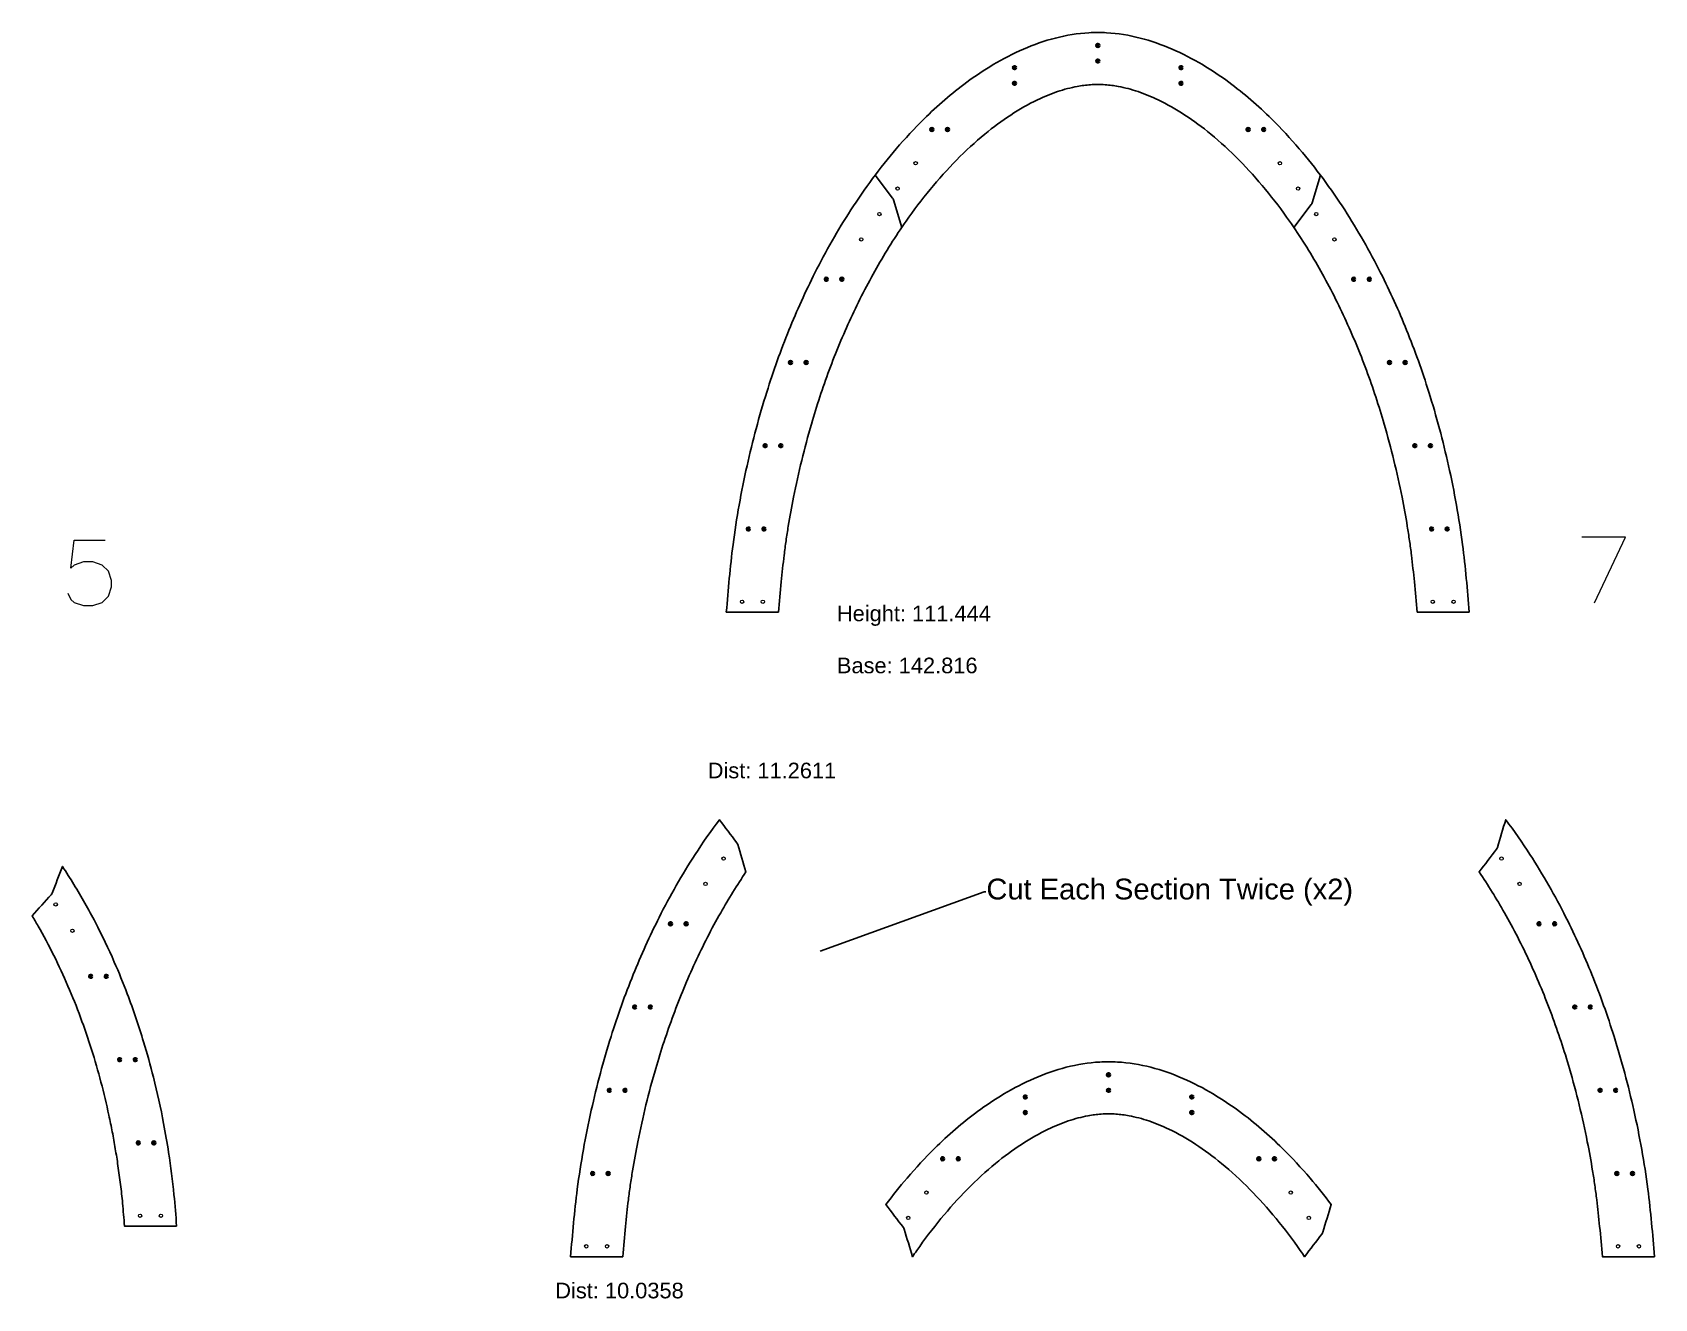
# Model space of a CAD drawing. Header units: inches. Extents: x 4 to 687, y -2 to 242.
# Drawn here: x 375 to 686.8, y -1.6 to 241.8 of the extents above; entities that cross this region are included whole.
import ezdxf
from ezdxf import colors
from ezdxf.entities.mleader import LeaderData, LeaderLine
from ezdxf.math import Vec2, Vec3

# ---------------------------------------------------------------- set-up
doc = ezdxf.new("R2010")
doc.units = ezdxf.units.IN
doc.header["$MEASUREMENT"] = 0
doc.header["$PDMODE"] = 32
doc.header["$PDSIZE"] = 0.5
for name, color, linetype, lineweight in [('Annotation', 7, 'Continuous', 9), ('Drilling', 3, 'Continuous', 13), ('Engrave', 4, 'Continuous', 50)]:
    doc.layers.add(name, color=color, linetype=linetype, lineweight=lineweight)
doc.styles.get("Standard").update_dxf_attribs({"font": 'Arial.ttf'})

# ---------------------------------------------------------------- blocks, each defined once
blk = doc.blocks.new('*U141')
at = {"layer": 'Engrave'}
blk.add_point((0, 0), dxfattribs=at)
blk = doc.blocks.new('*U142')
at = {"layer": 'Engrave', "color": 0, "linetype": 'ByBlock', "lineweight": -2, "transparency": 16777216}
for p in [(0, 0), (3, 0)]:
    blk.add_blockref('*U141', p, dxfattribs=at)
blk = doc.blocks.new('*U143')
at = {"layer": 'Engrave'}
blk.add_point((0, 0), dxfattribs=at)
blk = doc.blocks.new('*U144')
at = {"layer": 'Engrave', "color": 0, "linetype": 'ByBlock', "lineweight": -2, "transparency": 16777216}
for p in [(0, 0), (3, 0)]:
    blk.add_blockref('*U143', p, dxfattribs=at)
blk = doc.blocks.new('*U145')
at = {"layer": 'Engrave'}
blk.add_point((0, 0), dxfattribs=at)
blk = doc.blocks.new('*U146')
at = {"layer": 'Engrave', "color": 0, "linetype": 'ByBlock', "lineweight": -2, "transparency": 16777216}
for p in [(0, 0), (3, 0)]:
    blk.add_blockref('*U145', p, dxfattribs=at)
blk = doc.blocks.new('*U147')
at = {"layer": 'Engrave'}
blk.add_point((0, 0), dxfattribs=at)
blk = doc.blocks.new('*U148')
at = {"layer": 'Engrave', "color": 0, "linetype": 'ByBlock', "lineweight": -2, "transparency": 16777216}
for p in [(0, 0), (3, 0)]:
    blk.add_blockref('*U147', p, dxfattribs=at)
blk = doc.blocks.new('*U149')
at = {"layer": 'Engrave'}
blk.add_point((0, 0), dxfattribs=at)
blk = doc.blocks.new('*U150')
at = {"layer": 'Engrave', "color": 0, "linetype": 'ByBlock', "lineweight": -2, "transparency": 16777216}
for p in [(0, 0), (3, 0)]:
    blk.add_blockref('*U149', p, dxfattribs=at)
blk = doc.blocks.new('*U151')
at = {"layer": 'Engrave'}
blk.add_point((0, 0), dxfattribs=at)
blk = doc.blocks.new('*U152')
at = {"layer": 'Engrave', "color": 0, "linetype": 'ByBlock', "lineweight": -2, "transparency": 16777216}
for p in [(0, 0), (3, 0)]:
    blk.add_blockref('*U151', p, dxfattribs=at)
blk = doc.blocks.new('*U153')
at = {"layer": 'Engrave'}
blk.add_point((0, 0), dxfattribs=at)
blk = doc.blocks.new('*U154')
at = {"layer": 'Engrave', "color": 0, "linetype": 'ByBlock', "lineweight": -2, "transparency": 16777216}
for p in [(0, 0), (3, 0)]:
    blk.add_blockref('*U153', p, dxfattribs=at)
blk = doc.blocks.new('*U199')
at = {"layer": 'Engrave'}
blk.add_point((0, 0), dxfattribs=at)
blk = doc.blocks.new('*U200')
at = {"layer": 'Engrave', "color": 0, "linetype": 'ByBlock', "lineweight": -2, "transparency": 16777216}
for p in [(0, 0), (3, 0)]:
    blk.add_blockref('*U199', p, dxfattribs=at)
blk = doc.blocks.new('*U201')
at = {"layer": 'Engrave'}
blk.add_point((0, 0), dxfattribs=at)
blk = doc.blocks.new('*U202')
at = {"layer": 'Engrave', "color": 0, "linetype": 'ByBlock', "lineweight": -2, "transparency": 16777216}
for p in [(0, 0), (3, 0)]:
    blk.add_blockref('*U201', p, dxfattribs=at)
blk = doc.blocks.new('*U203')
at = {"layer": 'Engrave'}
blk.add_point((0, 0), dxfattribs=at)
blk = doc.blocks.new('*U204')
at = {"layer": 'Engrave', "color": 0, "linetype": 'ByBlock', "lineweight": -2, "transparency": 16777216}
for p in [(0, 0), (3, 0)]:
    blk.add_blockref('*U203', p, dxfattribs=at)
blk = doc.blocks.new('*U205')
at = {"layer": 'Engrave'}
blk.add_point((0, 0), dxfattribs=at)
blk = doc.blocks.new('*U206')
at = {"layer": 'Engrave', "color": 0, "linetype": 'ByBlock', "lineweight": -2, "transparency": 16777216}
for p in [(0, 0), (3, 0)]:
    blk.add_blockref('*U205', p, dxfattribs=at)
blk = doc.blocks.new('*U207')
at = {"layer": 'Engrave'}
blk.add_point((0, 0), dxfattribs=at)
blk = doc.blocks.new('*U208')
at = {"layer": 'Engrave', "color": 0, "linetype": 'ByBlock', "lineweight": -2, "transparency": 16777216}
for p in [(0, 0), (3, 0)]:
    blk.add_blockref('*U207', p, dxfattribs=at)
blk = doc.blocks.new('*U209')
at = {"layer": 'Engrave'}
blk.add_point((0, 0), dxfattribs=at)
blk = doc.blocks.new('*U210')
at = {"layer": 'Engrave', "color": 0, "linetype": 'ByBlock', "lineweight": -2, "transparency": 16777216}
for p in [(0, 0), (3, 0)]:
    blk.add_blockref('*U209', p, dxfattribs=at)
blk = doc.blocks.new('*U211')
at = {"layer": 'Engrave'}
blk.add_point((0, 0), dxfattribs=at)
blk = doc.blocks.new('*U212')
at = {"layer": 'Engrave', "color": 0, "linetype": 'ByBlock', "lineweight": -2, "transparency": 16777216}
for p in [(0, 0), (3, 0)]:
    blk.add_blockref('*U211', p, dxfattribs=at)
blk = doc.blocks.new('*U213')
at = {"layer": 'Engrave'}
blk.add_point((0, 0), dxfattribs=at)
blk = doc.blocks.new('*U214')
at = {"layer": 'Engrave', "color": 0, "linetype": 'ByBlock', "lineweight": -2, "transparency": 16777216}
for p in [(0, 0), (3, 0)]:
    blk.add_blockref('*U213', p, dxfattribs=at)
blk = doc.blocks.new('*U215')
at = {"layer": 'Engrave'}
blk.add_point((0, 0), dxfattribs=at)
blk = doc.blocks.new('*U216')
at = {"layer": 'Engrave', "color": 0, "linetype": 'ByBlock', "lineweight": -2, "transparency": 16777216}
for p in [(0, 0), (3, 0)]:
    blk.add_blockref('*U215', p, dxfattribs=at)
blk = doc.blocks.new('*U217')
at = {"layer": 'Engrave'}
blk.add_point((0, 0), dxfattribs=at)
blk = doc.blocks.new('*U218')
at = {"layer": 'Engrave', "color": 0, "linetype": 'ByBlock', "lineweight": -2, "transparency": 16777216}
for p in [(0, 0), (3, 0)]:
    blk.add_blockref('*U217', p, dxfattribs=at)
blk = doc.blocks.new('*U219')
at = {"layer": 'Engrave'}
blk.add_point((0, 0), dxfattribs=at)
blk = doc.blocks.new('*U220')
at = {"layer": 'Engrave', "color": 0, "linetype": 'ByBlock', "lineweight": -2, "transparency": 16777216}
for p in [(0, 0), (3, 0)]:
    blk.add_blockref('*U219', p, dxfattribs=at)
blk = doc.blocks.new('*U221')
at = {"layer": 'Engrave'}
blk.add_point((0, 0), dxfattribs=at)
blk = doc.blocks.new('*U222')
at = {"layer": 'Engrave', "color": 0, "linetype": 'ByBlock', "lineweight": -2, "transparency": 16777216}
for p in [(0, 0), (3, 0)]:
    blk.add_blockref('*U221', p, dxfattribs=at)
blk = doc.blocks.new('*U223')
at = {"layer": 'Engrave'}
blk.add_point((0, 0), dxfattribs=at)
blk = doc.blocks.new('*U224')
at = {"layer": 'Engrave', "color": 0, "linetype": 'ByBlock', "lineweight": -2, "transparency": 16777216}
for p in [(0, 0), (3, 0)]:
    blk.add_blockref('*U223', p, dxfattribs=at)
blk = doc.blocks.new('*U225')
at = {"layer": 'Engrave'}
blk.add_point((0, 0), dxfattribs=at)
blk = doc.blocks.new('*U226')
at = {"layer": 'Engrave', "color": 0, "linetype": 'ByBlock', "lineweight": -2, "transparency": 16777216}
for p in [(0, 0), (3, 0)]:
    blk.add_blockref('*U225', p, dxfattribs=at)
blk = doc.blocks.new('*U227')
at = {"layer": 'Engrave'}
blk.add_point((0, 0), dxfattribs=at)
blk = doc.blocks.new('*U228')
at = {"layer": 'Engrave', "color": 0, "linetype": 'ByBlock', "lineweight": -2, "transparency": 16777216}
for p in [(0, 0), (3, 0)]:
    blk.add_blockref('*U227', p, dxfattribs=at)
blk = doc.blocks.new('*U229')
at = {"layer": 'Engrave'}
blk.add_point((0, 0), dxfattribs=at)
blk = doc.blocks.new('*U230')
at = {"layer": 'Engrave', "color": 0, "linetype": 'ByBlock', "lineweight": -2, "transparency": 16777216}
for p in [(0, 0), (3, 0)]:
    blk.add_blockref('*U229', p, dxfattribs=at)
blk = doc.blocks.new('*U231')
at = {"layer": 'Engrave'}
blk.add_point((0, 0), dxfattribs=at)
blk = doc.blocks.new('*U232')
at = {"layer": 'Engrave', "color": 0, "linetype": 'ByBlock', "lineweight": -2, "transparency": 16777216}
for p in [(0, 0), (3, 0)]:
    blk.add_blockref('*U231', p, dxfattribs=at)
blk = doc.blocks.new('*U233')
at = {"layer": 'Engrave'}
blk.add_point((0, 0), dxfattribs=at)
blk = doc.blocks.new('*U234')
at = {"layer": 'Engrave', "color": 0, "linetype": 'ByBlock', "lineweight": -2, "transparency": 16777216}
for p in [(0, 0), (3, 0)]:
    blk.add_blockref('*U233', p, dxfattribs=at)
blk = doc.blocks.new('*U235')
at = {"layer": 'Engrave'}
blk.add_point((0, 0), dxfattribs=at)
blk = doc.blocks.new('*U236')
at = {"layer": 'Engrave', "color": 0, "linetype": 'ByBlock', "lineweight": -2, "transparency": 16777216}
for p in [(0, 0), (3, 0)]:
    blk.add_blockref('*U235', p, dxfattribs=at)
blk = doc.blocks.new('*U255')
at = {"layer": 'Engrave'}
blk.add_point((0, 0), dxfattribs=at)
blk = doc.blocks.new('*U256')
at = {"layer": 'Engrave', "color": 0, "linetype": 'ByBlock', "lineweight": -2, "transparency": 16777216}
for p in [(0, 0), (3, 0)]:
    blk.add_blockref('*U255', p, dxfattribs=at)
blk = doc.blocks.new('*U257')
at = {"layer": 'Engrave'}
blk.add_point((0, 0), dxfattribs=at)
blk = doc.blocks.new('*U258')
at = {"layer": 'Engrave', "color": 0, "linetype": 'ByBlock', "lineweight": -2, "transparency": 16777216}
for p in [(0, 0), (3, 0)]:
    blk.add_blockref('*U257', p, dxfattribs=at)
blk = doc.blocks.new('*U259')
at = {"layer": 'Engrave'}
blk.add_point((0, 0), dxfattribs=at)
blk = doc.blocks.new('*U260')
at = {"layer": 'Engrave', "color": 0, "linetype": 'ByBlock', "lineweight": -2, "transparency": 16777216}
for p in [(0, 0), (3, 0)]:
    blk.add_blockref('*U259', p, dxfattribs=at)

msp = doc.modelspace()

# ---------------------------------------------------------------- linework, layer by layer
for p, q in [((536.9553322015337, 214.3551791267313), (540.3077545860384, 209.9433511608262)), ((622.5526398830935, 214.3551791267313), (620.9539005194889, 209.0498050313321)), ((542.0677540187243, 204.3214863597287), (540.4690146551198, 209.6268604551282)), ((617.440218065903, 204.3214863597287), (620.7926404504075, 208.7333143256341))]:
    msp.add_line(p, q)
at = {"transparency": 33554687}
for p, q in [((508.3462339548838, 130.3580914773426), (518.3820509021592, 130.3580914773426)), ((641.125921182468, 130.3580914773426), (651.161738129743, 130.3580914773426))]:
    msp.add_line(p, q, dxfattribs=at)
for points, knots in [([(508.3462339548838, 130.3580914773426), (508.7133972769503, 134.695978841237), (509.5134340009009, 144.1480918026754), (512.0816482485435, 158.3150093390922), (515.7343156695871, 172.0914636980555), (520.1666390096885, 184.474391082054), (525.4767300406103, 196.2294481549317), (532.1847092369009, 208.0267475710972), (539.4043742062646, 217.8239139829381), (546.9403537894565, 225.9824414705125), (553.1962187283308, 231.4207537669353), (559.7069926861546, 235.7875203662285), (565.3945941301814, 238.7392599486089), (571.5738366883444, 240.9170520151043), (576.4444654011205, 241.7146048353035), (579.1877761211782, 241.8005053507144), (579.7539860423132, 241.8018049005094)], [0, 0, 0, 0, 20.60466311901028, 44.8968788249978, 68.05511711798843, 88.01798824288858, 107.1002875392056, 129.0625054562214, 152.1608917733306, 164.532191615239, 181.605840559503, 191.2551777743989, 201.5973542180548, 211.8648468439379, 222.1492008099823, 224.8249604968355, 224.8249604968355, 224.8249604968355, 224.8249604968355]), ([(651.1617381297434, 130.3580914773426), (650.7945748076769, 134.695978841237), (649.9945380837263, 144.1480918026754), (647.4263238360837, 158.3150093390922), (643.7736564150401, 172.0914636980555), (639.3413330749387, 184.474391082054), (634.031242044017, 196.2294481549317), (627.3232628477264, 208.0267475710972), (620.1035978783626, 217.8239139829381), (612.5676182951707, 225.9824414705125), (606.3117533562964, 231.4207537669353), (599.8009793984726, 235.7875203662285), (594.1133779544458, 238.7392599486089), (587.9341353962828, 240.9170520151043), (583.0635066835067, 241.7146048353035), (580.320195963449, 241.8005053507144), (579.7539860423141, 241.8018049005094)], [0, 0, 0, 0, 20.60466311901028, 44.8968788249978, 68.05511711798843, 88.01798824288858, 107.1002875392056, 129.0625054562214, 152.1608917733306, 164.532191615239, 181.605840559503, 191.2551777743989, 201.5973542180548, 211.8648468439379, 222.1492008099823, 224.8249604968355, 224.8249604968355, 224.8249604968355, 224.8249604968355]), ([(518.3820509021592, 130.3580914773426), (518.5494099370427, 132.330661278559), (518.7168126292287, 134.2727569885475), (519.0690618865614, 137.9195213649012), (519.250914682547, 139.6297833149164), (519.5734890272619, 142.2452499096624), (519.6969496890282, 143.1712374315224), (519.9633996104727, 145.0293483296851), (520.1058957678973, 145.958570156227), (520.5601424555358, 148.7463278951967), (520.8986561977287, 150.6049595561082), (521.7428236435952, 154.8280916919758), (522.2687214967301, 157.1960121086905), (523.4132061175063, 161.8901053814899), (524.0336482705071, 164.2189486448775), (525.7233612213912, 170.0242145747567), (526.8606026823594, 173.4740615222833), (529.386545755899, 180.2744536454537), (530.7734986667948, 183.6231399183897), (533.7975450084458, 190.1760509068871), (535.435683868246, 193.3833264725512), (538.9692698050716, 199.6067108496703), (540.8669466099005, 202.6259477007317), (544.3762183945483, 207.6325242980232), (545.924346287149, 209.6757334864059), (550.7818068572184, 215.5735720529664), (554.2890236915063, 219.1843152985535), (559.6606612388499, 223.5934456977083), (561.3192638164816, 224.8216104084521), (564.6907350888049, 227.0268231533058), (566.4086928464684, 228.0064951594064), (569.428607912847, 229.4514912309299), (570.7255700804734, 229.9854050744397), (573.288826644237, 230.8536280131897), (574.5559477779135, 231.1883659130114), (576.6633322744038, 231.5773165542736), (577.5076523210515, 231.6867699283752), (578.8175727379747, 231.7817934294936), (579.2915431550617, 231.8001500457825), (579.7539860423136, 231.8017648222693)], [1.338263795139312, 1.338263795139312, 1.338263795139312, 1.338263795139312, 10.74880195731898, 10.74880195731898, 19.31020198552641, 19.31020198552641, 24.06182146390092, 24.06182146390092, 28.81344094227543, 28.81344094227543, 38.31667989902444, 38.31667989902444, 50.41819318586439, 50.41819318586439, 62.51970647270434, 62.51970647270434, 80.86143489278723, 80.86143489278723, 99.20316331287013, 99.20316331287013, 117.544891732953, 117.544891732953, 135.8866201530359, 135.8866201530359, 149.2276162467411, 149.2276162467411, 175.9096084341515, 175.9096084341515, 187.32749511635, 187.32749511635, 198.7453817985485, 198.7453817985485, 207.2230536668247, 207.2230536668247, 215.7007255351008, 215.7007255351008, 221.4527556279226, 221.4527556279226, 224.7700570462381, 224.7700570462381, 224.7700570462381, 224.7700570462381]), ([(641.125921182468, 130.3580914773426), (640.9585621475845, 132.330661278559), (640.7911594553985, 134.2727569885475), (640.4389101980659, 137.9195213649012), (640.2570574020802, 139.6297833149164), (639.9344830573654, 142.2452499096624), (639.811022395599, 143.1712374315224), (639.5445724741545, 145.0293483296851), (639.4020763167299, 145.958570156227), (638.9478296290914, 148.7463278951967), (638.6093158868986, 150.6049595561082), (637.765148441032, 154.8280916919758), (637.2392505878971, 157.1960121086905), (636.0947659671209, 161.8901053814899), (635.4743238141201, 164.2189486448775), (633.784610863236, 170.0242145747567), (632.6473694022678, 173.4740615222833), (630.1214263287283, 180.2744536454537), (628.7344734178324, 183.6231399183897), (625.7104270761814, 190.1760509068871), (624.0722882163813, 193.3833264725512), (620.5387022795557, 199.6067108496703), (618.6410254747267, 202.6259477007317), (615.1317536900789, 207.6325242980232), (613.5836257974782, 209.6757334864059), (608.7261652274088, 215.5735720529664), (605.218948393121, 219.1843152985535), (599.8473108457773, 223.5934456977083), (598.1887082681457, 224.8216104084521), (594.8172369958223, 227.0268231533058), (593.0992792381588, 228.0064951594064), (590.0793641717802, 229.4514912309299), (588.7824020041538, 229.9854050744397), (586.2191454403902, 230.8536280131897), (584.9520243067137, 231.1883659130114), (582.8446398102234, 231.5773165542736), (582.0003197635757, 231.6867699283752), (580.6903993466525, 231.7817934294936), (580.2164289295655, 231.8001500457825), (579.7539860423136, 231.8017648222693)], [1.338263795139312, 1.338263795139312, 1.338263795139312, 1.338263795139312, 10.74880195731898, 10.74880195731898, 19.31020198552641, 19.31020198552641, 24.06182146390092, 24.06182146390092, 28.81344094227543, 28.81344094227543, 38.31667989902444, 38.31667989902444, 50.41819318586439, 50.41819318586439, 62.51970647270434, 62.51970647270434, 80.86143489278723, 80.86143489278723, 99.20316331287013, 99.20316331287013, 117.544891732953, 117.544891732953, 135.8866201530359, 135.8866201530359, 149.2276162467411, 149.2276162467411, 175.9096084341515, 175.9096084341515, 187.32749511635, 187.32749511635, 198.7453817985485, 198.7453817985485, 207.2230536668247, 207.2230536668247, 215.7007255351008, 215.7007255351008, 221.4527556279226, 221.4527556279226, 224.7700570462381, 224.7700570462381, 224.7700570462381, 224.7700570462381])]:
    msp.add_open_spline(points, degree=3, knots=knots, dxfattribs=at)
for points in [[(540.4690146551198, 209.6268604551282), (540.4348524140015, 209.7402269444984), (540.3793899410169, 209.8490781766394), (540.3077545860384, 209.9433511608262)], [(620.7926404504075, 208.7333143256341), (620.864275805386, 208.8275873098208), (620.9197382783706, 208.9364385419618), (620.9539005194889, 209.0498050313321)]]:
    msp.add_open_spline(points, degree=3)
for points, knots in [([(488.4414077718988, 6.457898143050798), (488.6087668067822, 8.430467944267221), (488.7761694989682, 10.37256365425573), (489.1284187563009, 14.01932803060949), (489.3102715522865, 15.72958998062462), (489.6328458970014, 18.34505657537069), (489.7563065587677, 19.27104409723064), (490.0227564802123, 21.12915499539339), (490.1652526376369, 22.05837682193523), (490.6194993252753, 24.84613456090496), (490.9580130674682, 26.7047662218164), (491.8021805133347, 30.92789835768407), (492.3280783664696, 33.29581877439877), (493.4725629872459, 37.98991204719813), (494.0930051402466, 40.31875531058576), (495.7827180911307, 46.12402124046493), (496.9199595520989, 49.57386818799149), (499.4459026256385, 56.37426031116196), (500.8328555365343, 59.72294658409795), (503.8569018781853, 66.27585757259534), (505.4950407379855, 69.48313313825942), (508.7855936636266, 75.27848551842989), (510.4067062770138, 77.89337654092118), (512.1271108884638, 80.42129302543721), (511.5941977672622, 82.18975105723634), (511.0612846460607, 83.95820908903615), (510.5283715248592, 85.72666712083596), (510.494209283741, 85.84003361020667), (510.4387468107565, 85.94888484234765), (510.3671114557779, 86.04315782653443), (509.2496373276093, 87.5137671485028), (508.1321631994412, 88.98437647047116), (507.014689071273, 90.45498579243953), (505.3809789164744, 88.2854496622548), (501.1722111240007, 82.24148664925214), (495.5360869103498, 72.32925482063992), (490.2259958794281, 60.57419774776226), (485.7936725393266, 48.19127036376371), (482.141005118283, 34.41481600480041), (479.5727908706405, 20.24789846838361), (478.7727541466899, 10.79578550694522), (478.4055908246233, 6.457898143050798), (481.750863140382, 6.457898143050798), (485.0961354561404, 6.457898143050798), (488.4414077718988, 6.457898143050798)], [0, 0, 0, 0, 9.410538162179677, 9.410538162179677, 17.97193819038711, 17.97193819038711, 22.7235576687616, 22.7235576687616, 27.47517714713612, 27.47517714713612, 36.97841610388514, 36.97841610388514, 49.07992939072508, 49.07992939072508, 61.18144267756503, 61.18144267756503, 79.52317109764792, 79.52317109764792, 97.86489951773083, 97.86489951773083, 116.2066279378137, 116.2066279378137, 132.0253411727814, 132.0253411727814, 132.0253411727814, 133.0253411727814, 133.0253411727814, 133.0253411727814, 133.3805469957536, 133.3805469957536, 133.3805469957536, 134.3805469957536, 134.3805469957536, 134.3805469957536, 147.2296631916761, 169.1918811086919, 188.2741804050089, 208.2370515299091, 231.3952898228997, 255.6875055288872, 276.2921686478975, 276.2921686478975, 276.2921686478975, 277.2921686478975, 277.2921686478975, 277.2921686478975, 277.2921686478975]), ([(686.7798622882245, 6.457901606668557), (683.4345899724661, 6.457901606668557), (680.0893176567077, 6.457901606668557), (676.7440453409494, 6.457901606668557), (676.5766863060659, 8.43047140788498), (676.4092836138799, 10.37256711787349), (676.0570343565472, 14.01933149422725), (675.8751815605616, 15.72959344424238), (675.5526072158467, 18.34506003898845), (675.4291465540804, 19.2710475608484), (675.1626966326359, 21.12915845901115), (675.0202004752113, 22.05838028555299), (674.5659537875728, 24.84613802452272), (674.2274400453799, 26.70476968543416), (673.3832725995134, 30.92790182130183), (672.8573747463785, 33.29582223801653), (671.7128901256023, 37.98991551081589), (671.0924479726015, 40.31875877420352), (669.4027350217174, 46.12402470408269), (668.2654935607492, 49.57387165160925), (665.7395504872096, 56.37426377477972), (664.3525975763138, 59.72295004771571), (661.3285512346628, 66.2758610362131), (659.6904123748626, 69.48313660187718), (656.3998594492215, 75.27848898204765), (654.7787468358346, 77.89338000453894), (653.0583422243845, 80.42129648905497), (654.1758163525523, 81.89190581102311), (655.2932904807204, 83.36251513299148), (656.4107646088886, 84.83312445495984), (656.4823999638674, 84.92739743914684), (656.5378624368519, 85.03624867128782), (656.5720246779703, 85.14961516065809), (657.1049377991718, 86.91807319245744), (657.6378509203734, 88.68653122425725), (658.1707640415749, 90.45498925605706), (659.8044741963739, 88.28545312587256), (664.0132419888477, 82.2414901128699), (669.6493662024983, 72.32925828425768), (674.95945723342, 60.57420121138001), (679.3917805735215, 48.19127382738147), (683.0444479945651, 34.41481946841817), (685.6126622422076, 20.24790193200137), (686.4126989661582, 10.79578897056298), (686.7798622882248, 6.457901606668557)], [0, 0, 0, 0, 1, 1, 1, 10.41053816217966, 10.41053816217966, 18.9719381903871, 18.9719381903871, 23.72355766876161, 23.72355766876161, 28.47517714713612, 28.47517714713612, 37.97841610388513, 37.97841610388513, 50.07992939072508, 50.07992939072508, 62.18144267756502, 62.18144267756502, 80.52317109764792, 80.52317109764792, 98.86489951773082, 98.86489951773082, 117.2066279378137, 117.2066279378137, 133.0253411727813, 133.0253411727813, 133.0253411727813, 134.0253411727813, 134.0253411727813, 134.0253411727813, 134.3805469957536, 134.3805469957536, 134.3805469957536, 135.3805469957536, 135.3805469957536, 135.3805469957536, 148.2296631916761, 170.1918811086919, 189.2741804050089, 209.237051529909, 232.3952898228997, 256.6875055288872, 277.2921686478975, 277.2921686478975, 277.2921686478975, 277.2921686478975]), ([(402.6780165221771, 12.34392313801602), (399.3350171856553, 12.34392313801602), (395.9920178491334, 12.34392313801602), (392.6490185126115, 12.34392313801602), (392.533872848173, 13.84951821319744), (392.4186607615014, 15.3110751734376), (392.2285090170355, 17.33173064367732), (392.1682169244386, 17.92760551213208), (392.0378336020523, 19.1279576366472), (391.9681804637124, 19.72928978296848), (391.7465899007278, 21.53663931729155), (391.5820162122083, 22.74601120606197), (391.2418460193902, 25.04766296971373), (391.0696003115144, 26.13863887501891), (390.704736433641, 28.30387254447676), (390.511603753453, 29.38047274587809), (390.1014128113503, 31.52413879860485), (389.883928039072, 32.59382542540955), (389.1946208979281, 35.79535755626155), (388.6857579566851, 37.92079946707288), (387.5724949880629, 42.14002670984731), (386.9679595739813, 44.23310654295058), (385.0063163889782, 50.45551320919624), (383.5015661071509, 54.52641413028307), (380.0828603530556, 62.45905495360587), (378.1701235695856, 66.31976930033609), (375.6755631353179, 70.68131848160427), (375.2953657528997, 71.33005237004689), (374.9086796502094, 71.97371650284238), (376.1270951999009, 73.33439567358944), (377.345510749592, 74.69507484433719), (378.5639262992831, 76.05575401508493), (378.6437706646734, 76.14492110172985), (378.7083412692605, 76.25029075176447), (378.751541141858, 76.36191361247309), (379.410766076011, 78.06526523311807), (380.0699910101642, 79.7686168537626), (380.7292159443175, 81.47196847440712), (381.4817629905506, 80.34264471623653), (383.7202655496684, 76.83987996291656), (387.1452576630732, 70.76206853259767), (390.5129883749719, 63.69036025159706), (393.6318328586967, 56.04078220508502), (396.1468683162866, 48.64028713588739), (398.4493707624356, 40.32390080733224), (400.021181550765, 33.20173949959174), (401.3044875166902, 25.66568057205343), (402.1653145498067, 19.085060778288), (402.5248962498645, 14.35718793276904), (402.6780165221771, 12.34392313801602)], [0, 0, 0, 0, 1, 1, 1, 8.218197182537692, 8.218197182537692, 11.30191584168807, 11.30191584168807, 14.38563450083845, 14.38563450083845, 20.5530718191392, 20.5530718191392, 26.08334460968678, 26.08334460968678, 31.61361740023437, 31.61361740023437, 37.14389019078195, 37.14389019078195, 48.20443577187713, 48.20443577187713, 59.2649813529723, 59.2649813529723, 81.38607251516264, 81.38607251516264, 103.507163677353, 103.507163677353, 107.4053266323545, 107.4053266323545, 107.4053266323545, 108.4053266323545, 108.4053266323545, 108.4053266323545, 108.7643990877545, 108.7643990877545, 108.7643990877545, 109.7643990877545, 109.7643990877545, 109.7643990877545, 116.1878745911045, 129.437349938189, 142.7692749697247, 153.2454599385786, 168.5379416512041, 179.7444780002749, 194.091328184765, 203.0472579421392, 215.9361929908094, 225.4951564544387, 225.4951564544387, 225.4951564544387, 225.4951564544387]), ([(542.5364293652045, 11.7632750065401), (543.0693424864061, 9.994816974740289), (543.6022556076076, 8.226358942940479), (544.1351687288092, 6.457900911140669), (544.4095656974345, 6.861092471820157), (544.6864885400024, 7.262071500538596), (546.4436331046332, 9.7689388494356), (547.9917609972339, 11.81214803781826), (552.8492215673033, 17.70998660437876), (556.3564384015912, 21.32072984996593), (561.7280759489348, 25.72986024912065), (563.3866785265665, 26.95802495986449), (566.7581497988898, 29.16323770471821), (568.4761075565533, 30.14290971081881), (571.496022622932, 31.58790578234233), (572.7929847905583, 32.12181962585204), (575.3562413543219, 32.99004256460206), (576.6233624879984, 33.32478046442374), (578.7307469844887, 33.71373110568597), (579.5750670311364, 33.82318447978754), (580.8849874480596, 33.91820798090602), (581.3589578651466, 33.9365645971949), (581.8214007523985, 33.93817937368171), (582.2838436396504, 33.9365645971949), (582.7578140567374, 33.91820798090602), (584.0677344736606, 33.82318447978754), (584.9120545203083, 33.71373110568597), (587.0194390167986, 33.32478046442374), (588.2865601504751, 32.99004256460206), (590.8498167142387, 32.12181962585204), (592.1467788818651, 31.58790578234233), (595.1666939482437, 30.14290971081881), (596.8846517059072, 29.16323770471821), (600.2561229782306, 26.95802495986449), (601.9147255558622, 25.72986024912065), (607.2863631032059, 21.32072984996593), (610.7935799374937, 17.70998660437876), (615.6510405075632, 11.81214803781826), (617.1991684001638, 9.7689388494356), (618.9563129647946, 7.262071500538596), (619.2332358073626, 6.861092471820157), (619.5076327759881, 6.457900911141351), (620.6251069041558, 7.928510233109492), (621.742581032324, 9.39911955507786), (622.8600551604922, 10.86972887704623), (622.9316905154709, 10.96400186123323), (622.9871529884555, 11.07285309337421), (623.0213152295738, 11.18621958274447), (623.5542283507754, 12.95467761454383), (624.0871414719769, 14.72313564634364), (624.6200545931785, 16.49159367814345), (623.3169037444405, 18.22215331328643), (620.3281398982348, 21.95544109181209), (614.6350330052557, 28.11885602192491), (608.3791680663813, 33.55716831834765), (601.8683941085575, 37.92393491764086), (596.1807926645307, 40.87567450002133), (590.0015501063677, 43.05346656651672), (585.1309213935916, 43.85101938671586), (582.3876106735339, 43.93691990212677), (581.821400752399, 43.9382194519218), (581.2551908312631, 43.93691990212677), (578.5118801112054, 43.85101938671586), (573.6412513984293, 43.05346656651672), (567.4620088402663, 40.87567450002133), (561.7744073962396, 37.92393491764086), (555.2636334384157, 33.55716831834765), (549.0077684995414, 28.11885602192491), (543.314661606562, 21.95544109181209), (540.3258977603565, 18.22215331328643), (539.0227469116181, 16.49159367814299), (540.1402210397865, 15.0209843561753), (541.2576951679547, 13.55037503420694), (542.3751692961229, 12.07976571223857), (542.4468046511018, 11.9854927280518), (542.5022671240864, 11.87664149591082), (542.5364293652048, 11.76327500654055)], [0, 0, 0, 0, 1, 1, 1, 3.523015185115298, 3.523015185115298, 16.86401127882047, 16.86401127882047, 43.54600346623081, 43.54600346623081, 54.96389014842936, 54.96389014842936, 66.38177683062787, 66.38177683062787, 74.85944869890403, 74.85944869890403, 83.3371205671802, 83.3371205671802, 89.08915066000199, 89.08915066000199, 92.40645207831741, 92.40645207831741, 92.40645207831741, 95.72375349663284, 95.72375349663284, 101.4757835894546, 101.4757835894546, 109.9534554577308, 109.9534554577308, 118.431127326007, 118.431127326007, 129.8490140082055, 129.8490140082055, 141.266900690404, 141.266900690404, 167.9488928778144, 167.9488928778144, 181.2898889715195, 181.2898889715195, 183.8129041566348, 183.8129041566348, 183.8129041566348, 184.8129041566348, 184.8129041566348, 184.8129041566348, 185.1681099796071, 185.1681099796071, 185.1681099796071, 186.1681099796071, 186.1681099796071, 186.1681099796071, 196.4173801007938, 208.7886799427021, 225.8623288869662, 235.5116661018621, 245.853842545518, 256.1213351714011, 266.4056891374456, 269.0814488242987, 269.0814488242987, 269.0814488242987, 271.7572085111519, 282.0415624771963, 292.3090551030795, 302.6512315467353, 312.3005687616312, 329.3742177058953, 341.7455175478036, 351.9947876689904, 351.9947876689904, 351.9947876689904, 352.9947876689904, 352.9947876689904, 352.9947876689904, 353.3499934919626, 353.3499934919626, 353.3499934919626, 353.3499934919626])]:
    msp.add_open_spline(points, degree=3, knots=knots)
at = {"layer": 'Annotation'}
for points in [[(381.7650591425514, 134.0195162194673), (382.3651816741841, 132.8192711563334), (382.9653042058168, 132.2191486246739), (384.7656718007134, 131.6190260930148), (386.5660393956101, 131.6190260930148), (388.3664069905082, 132.2191486246739), (389.5666520537726, 133.4193936879188), (390.1667745854057, 135.2197612827857), (390.1667745854057, 136.4200063461408), (389.5666520537726, 138.2203739409341), (388.3664069905082, 139.4206190042526), (386.5660393956101, 140.0207415359119), (384.7656718007134, 140.0207415359119), (382.9653042058168, 139.4206190042526), (382.3651816741841, 138.8204964725933), (382.9653042058168, 144.2215992572313), (388.9665295221404, 144.2215992572313)], [(675.2098809399205, 132.1781080700317), (681.2111062562459, 144.7806812343221), (672.8093908133911, 144.7806812343221)]]:
    msp.add_lwpolyline(points, dxfattribs=at)
at = {"layer": 'Drilling'}
for centre in [(544.7408839294498, 216.6632214519674), (614.7670881551775, 216.6632214519674), (541.2546567165695, 211.7799623128093), (618.2533153680578, 211.7799623128093), (537.7684295036889, 206.8967031736512), (621.7395425809383, 206.8967031736512), (534.2822022908091, 202.0134440344926), (625.2257697938181, 202.0134440344926), (511.3641424285216, 132.3580914773426), (515.3641424285216, 132.3580914773426), (644.1438296561056, 132.3580914773426), (648.1438296561056, 132.3580914773426), (507.8277863734285, 82.99650983935943), (657.3576667394196, 82.99651330297719), (504.3415591605486, 78.11325070020088), (660.8438939522995, 78.11325416381864), (379.4266422006062, 74.18999454502189), (382.6420310072502, 69.12429865777138), (546.8082986395347, 18.79963600337977), (616.8345028652624, 18.79963600337977), (395.6635175173943, 14.34392313801602), (399.6635175173943, 14.34392313801602), (543.3220714266544, 13.91637686422168), (620.3207300781427, 13.91637686422168), (481.4234992982612, 8.457898143050798), (485.4234992982612, 8.457898143050798), (679.761953814587, 8.457901606668557), (683.761953814587, 8.457901606668557)]:
    msp.add_circle(centre, 0.3225, dxfattribs=at)

# ---------------------------------------------------------------- block references
at = {"layer": 'Engrave', "rotation": 90}
for name, p in [('*U142', (579.7597239600167, 236.3018114852583)), ('*U154', (563.7539860423134, 232.0312749345579)), ('*U220', (581.8271386701016, 38.43822603667071)), ('*U224', (565.8214007523983, 34.16768948597031))]:
    msp.add_blockref(name, p, dxfattribs=at)
at = {"layer": 'Engrave', "xscale": -1, "rotation": 270}
for name, p in [('*U210', (595.7539860423138, 232.0312749345579)), ('*U228', (597.8214007523987, 34.16768948597031))]:
    msp.add_blockref(name, p, dxfattribs=at)
at = {"layer": 'Engrave'}
for name, p in [('*U152', (547.8648508099865, 223.1476031766173)), ('*U150', (527.5560646850507, 194.3580914773426)), ('*U148', (520.678792112251, 178.3580914773426)), ('*U146', (515.8109146706678, 162.3580914773426)), ('*U144', (512.5820305319161, 146.3580914773426)), ('*U218', (497.6154215547903, 70.4578981430508)), ('*U216', (490.7381489819905, 54.4578981430508)), ('*U214', (485.8702715404073, 38.4578981430508)), ('*U222', (549.9322655200714, 25.28401772802967)), ('*U212', (482.6413874016556, 22.4578981430508))]:
    msp.add_blockref(name, p, dxfattribs=at)
at = {"layer": 'Engrave', "xscale": -1}
for name, p in [('*U208', (611.6431212746407, 223.1476031766173)), ('*U206', (631.9519073995765, 194.3580914773426)), ('*U204', (638.8291799723762, 178.3580914773426)), ('*U202', (643.6970574139594, 162.3580914773426)), ('*U200', (646.9259415527112, 146.3580914773426)), ('*U236', (667.5700315580578, 70.45790160666856)), ('*U260', (389.1551759236352, 60.34392313801602)), ('*U234', (674.4473041308576, 54.45790160666856)), ('*U258', (394.7260256223536, 44.34392313801602)), ('*U232', (679.3151815724408, 38.45790160666856)), ('*U256', (398.3034583822077, 28.34392313801602)), ('*U226', (613.7105359847257, 25.28401772802967)), ('*U230', (682.5440657111925, 22.45790160666856))]:
    msp.add_blockref(name, p, dxfattribs=at)

# ---------------------------------------------------------------- texts
at = {"layer": 'Annotation', "char_height": 3, "attachment_point": 1}
for s, insert in [('Height: 111.444\\P \\PBase: 142.816', (529.6072354305021, 131.6198492295929)), ('Dist: 11.2611', (504.7753821042639, 101.4249464662568)), ('Dist: 10.0358', (475.4641298398725, 1.459826402467911))]:
    msp.add_mtext_dynamic_manual_height_columns(s, width=45.21016328307087, gutter_width=1, heights=[0], dxfattribs=dict(at, insert=insert))

# ---------------------------------------------------------------- leaders
at = {"layer": 'Annotation'}
ml = msp.add_multileader_mtext('Standard', dxfattribs=at)
ml.set_content('\\A1;Cut Each Section Twice (x2) ', color=256)
ml.set_leader_properties()
ml.build(insert=Vec2(0, 0))
ml.multileader.update_dxf_attribs({"text_right_attachment_type": 6, "dogleg_length": 0.36, "arrow_head_size": 0.18})
ctx = ml.context
ctx.base_point, ctx.arrow_head_size, ctx.landing_gap_size, ctx.plane_origin = Vec3(558.2505939201026, 76.59242574313011), 0.18, 0.09, Vec3(693.7897293428845, 41.35303703664989)
ctx.right_attachment = 6
notes = []
notes.append((ctx, [(1, (1, 1, 0), (557.8905939201026, 76.59242574313011), (1, 0), 0.36, [(0, [(526.2179908129496, 65.13471000814833)], 0, [])])]))
ctx.mtext.insert, ctx.mtext.flow_direction = Vec3(558.3405939201024, 79.13812833521742), 5
for ctx, leaders in notes:
    for number, flags, end, landing, length, lines in leaders:
        leader = LeaderData()
        leader.index, (leader.has_last_leader_line, leader.has_dogleg_vector, leader.attachment_direction) = number, flags
        leader.last_leader_point, leader.dogleg_vector, leader.dogleg_length = Vec3(end), Vec3(landing), length
        for number, points, colour, breaks in lines:
            line = LeaderLine()
            line.index, line.vertices, line.color, line.breaks = number, Vec3.list(points), colors.encode_raw_color(colour), breaks
            leader.lines.append(line)
        ctx.leaders.append(leader)

doc.saveas('drawing.dxf')
